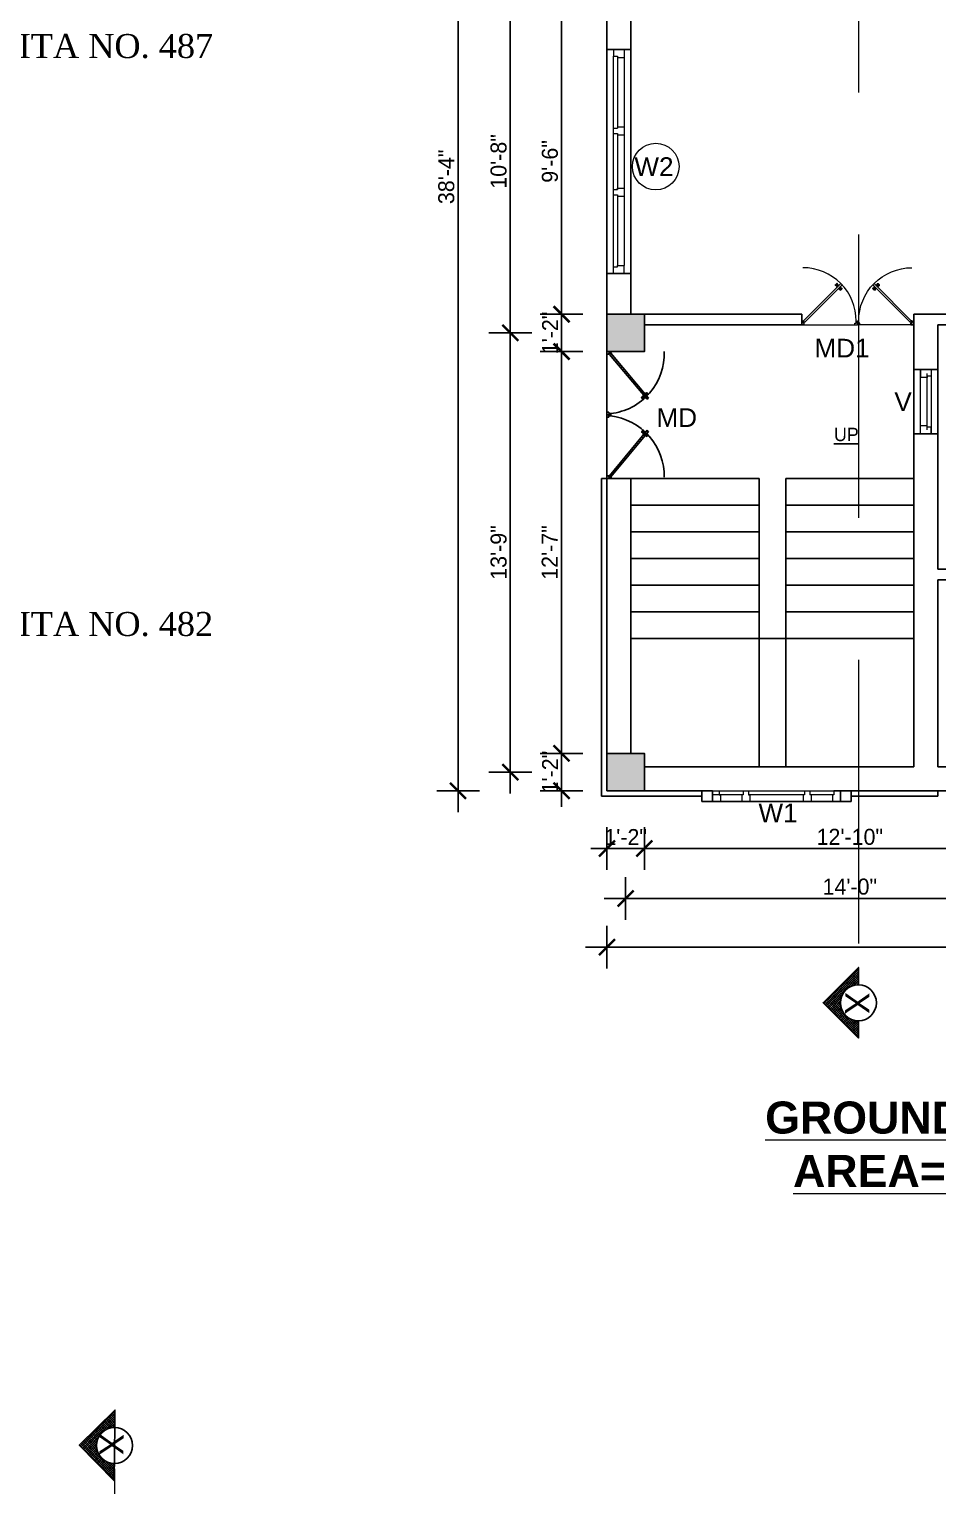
# Model space of a CAD drawing. Header units: inches. Extents: x -2812 to 9774, y -15726 to -746.
# Drawn here: x 3462 to 3803, y -8113 to -7567 of the extents above; entities that cross this region are included whole.
import ezdxf

# ---------------------------------------------------------------- set-up
doc = ezdxf.new("R2010")
doc.units = ezdxf.units.IN
doc.header["$LTSCALE"] = 17
doc.header["$MEASUREMENT"] = 0
doc.linetypes.add('21_FP_00$0$HIDDEN', pattern=[0.375, 0.25, -0.125])
doc.linetypes.add('PHANTOM2', pattern=[1.25, 0.625, -0.125, 0.125, -0.125, 0.125, -0.125])
doc.layers.add('A-Sect-Iden', color=111, linetype='Continuous')
for name, color, linetype, lineweight in [('aa_section_line', 2, 'PHANTOM2', 13), ('door', 202, 'Continuous', 5), ('DOOR & WIN', 1, 'Continuous', 25), ('OUTLINE', 1, 'Continuous', 25), ('PUERTAS', 7, 'Continuous', 9), ('TEXT', 231, 'Continuous', 20), ('Toilet', 7, 'Continuous', 25), ('WINDOW FRAME PLAN', 162, 'Continuous', 18)]:
    doc.layers.add(name, color=color, linetype=linetype, lineweight=lineweight)
doc.styles.add('ARCHITECTURE', font='stylu.ttf')
doc.styles.add('DIMTEXT', font='arial.ttf', dxfattribs={"height": 6})
doc.styles.add('HEADING', font='swissel.ttf')
doc.dimstyles.new('8 SCALE', dxfattribs={"dimscale": 0, "dimtxt": 6, "dimasz": 6, "dimexe": 8, "dimexo": 8, "dimgap": 1.25, "dimtad": 1, "dimdec": 0, "dimzin": 3, "dimdsep": 46, "dimlunit": 4, "dimtxsty": 'ARCHITECTURE', "dimblk": 'ARCHTICK', "dimcen": 8, "dimdle": 8, "dimclrd": 5, "dimclre": 5, "dimclrt": 7, "dimadec": 0, "dimazin": 0, "dimtfac": 0.75, "dimtdec": 0, "dimtix": 1, "dimtmove": 2, "dimatfit": 3, "dimldrblk": 'ARCHTICK', "dimfxl": 8, "dimfxlon": 1, "dimtolj": 1, "dimtzin": 0, "dimlwd": -1, "dimlwe": -1, "dimarcsym": 0})

# ---------------------------------------------------------------- blocks, each defined once
blk = doc.blocks.new('fffddf')
at = {"layer": 'Toilet'}
for p, q in [((27757.03, -2555.57), (27757.03, -2554.65)), ((27757.03, -2554.65), (27757.03, -2578.29)), ((27757.03, -2555.57), (27757.72, -2555.57)), ((27757.72, -2555.11), (27757.91, -2555.11)), ((27757.72, -2555.57), (27757.72, -2555.11)), ((27757.91, -2555.11), (27757.91, -2555.06)), ((27757.91, -2555.06), (27758.45, -2555.06)), ((27757.91, -2555.11), (27758.43, -2555.11)), ((27757.98, -2555.67), (27758.09, -2555.56)), ((27772.06, -2572.52), (27757.98, -2555.67)), ((27758.09, -2555.56), (27758.46, -2555.19)), ((27758.13, -2555.59), (27758.09, -2555.56)), ((27758.13, -2555.59), (27758.51, -2555.21)), ((27758.42, -2555.06), (27758.42, -2554.65)), ((27758.49, -2555.23), (27772.53, -2572.05)), ((27771.49, -2570.5), (27771.92, -2569.97)), ((27771.49, -2570.46), (27771.87, -2569.99)), ((27771.52, -2570.54), (27771.96, -2570)), ((27771.58, -2570.6), (27772.04, -2570.08)), ((27771.66, -2570.68), (27772.14, -2570.18)), ((27771.94, -2569.98), (27772.24, -2570.27)), ((27771.98, -2570.02), (27772, -2570)), ((27772, -2570), (27772.25, -2570.26)), ((27772.17, -2570.17), (27772.18, -2570.16)), ((27772.26, -2570.25), (27772.18, -2570.16)), ((27772.53, -2570.57), (27772.24, -2570.27)), ((27772.51, -2570.51), (27772.25, -2570.26)), ((27772.26, -2570.25), (27772.35, -2570.33)), ((27770.51, -2571.48), (27769.98, -2571.91)), ((27769.99, -2571.93), (27770.28, -2572.23)), ((27770.47, -2571.48), (27770, -2571.87)), ((27770.55, -2571.51), (27770, -2571.95)), ((27770.03, -2571.97), (27770.01, -2571.99)), ((27770.01, -2571.99), (27770.27, -2572.24)), ((27770.61, -2571.57), (27770.09, -2572.03)), ((27770.18, -2572.16), (27770.17, -2572.17)), ((27770.26, -2572.25), (27770.17, -2572.17)), ((27770.69, -2571.65), (27770.19, -2572.13)), ((27770.26, -2572.25), (27770.34, -2572.34)), ((27770.52, -2572.5), (27770.27, -2572.24)), ((27770.57, -2572.52), (27770.28, -2572.23)), ((27770.35, -2572.33), (27770.34, -2572.34)), ((27770.85, -2571.81), (27770.38, -2572.32)), ((27770.94, -2571.9), (27770.48, -2572.42)), ((27770.54, -2572.48), (27770.52, -2572.5)), ((27770.53, -2571.49), (27770.78, -2571.73)), ((27770.54, -2571.01), (27770.54, -2571.02)), ((27770.54, -2571.08), (27770.72, -2571.35)), ((27771, -2571.96), (27770.56, -2572.5)), ((27770.59, -2571.12), (27770.78, -2571.42)), ((27770.59, -2571.55), (27770.6, -2571.55)), ((27771.03, -2572), (27770.6, -2572.53)), ((27771.02, -2572.04), (27770.64, -2572.51)), ((27770.66, -2571.55), (27770.81, -2571.7)), ((27770.74, -2571.49), (27770.67, -2571.56)), ((27770.73, -2571.49), (27770.67, -2571.55)), ((27770.75, -2571.51), (27770.68, -2571.57)), ((27770.71, -2571.24), (27770.82, -2571.46)), ((27770.78, -2571.54), (27770.71, -2571.6)), ((27770.72, -2571.35), (27770.72, -2571.35)), ((27770.72, -2571.42), (27770.72, -2571.42)), ((27770.72, -2571.48), (27770.88, -2571.63)), ((27770.83, -2571.58), (27770.76, -2571.65)), ((27771.02, -2571.98), (27770.78, -2571.73)), ((27770.96, -2571.85), (27770.81, -2571.7)), ((27770.84, -2571.37), (27770.87, -2571.51)), ((27770.93, -2571.68), (27770.86, -2571.75)), ((27771.03, -2571.79), (27770.88, -2571.63)), ((27770.97, -2571.73), (27770.91, -2571.8)), ((27770.94, -2571.48), (27770.92, -2571.56)), ((27771, -2571.76), (27770.94, -2571.82)), ((27771.03, -2571.57), (27770.95, -2571.59)), ((27771.02, -2571.77), (27770.95, -2571.84)), ((27771.02, -2571.78), (27770.96, -2571.84)), ((27770.96, -2571.92), (27770.96, -2571.91)), ((27771.14, -2571.67), (27771, -2571.64)), ((27771.02, -2570.53), (27771.02, -2570.53)), ((27771.27, -2571.8), (27771.05, -2571.69)), ((27771.09, -2570.53), (27771.36, -2570.71)), ((27771.39, -2571.92), (27771.09, -2571.73)), ((27771.09, -2571.79), (27771.09, -2571.79)), ((27771.13, -2570.58), (27771.43, -2570.77)), ((27771.43, -2571.97), (27771.16, -2571.79)), ((27771.16, -2571.79), (27771.16, -2571.79)), ((27771.25, -2570.7), (27771.47, -2570.81)), ((27771.36, -2570.71), (27771.36, -2570.71)), ((27771.38, -2570.83), (27771.52, -2570.86)), ((27771.43, -2570.71), (27771.42, -2570.71)), ((27771.49, -2570.71), (27771.64, -2570.87)), ((27771.49, -2570.94), (27771.57, -2570.91)), ((27771.5, -2571.97), (27771.49, -2571.97)), ((27771.5, -2570.52), (27771.74, -2570.77)), ((27771.5, -2570.72), (27771.56, -2570.66)), ((27771.5, -2570.73), (27771.57, -2570.66)), ((27771.52, -2570.74), (27771.58, -2570.68)), ((27771.54, -2570.77), (27771.61, -2570.71)), ((27771.56, -2570.58), (27771.56, -2570.59)), ((27771.56, -2570.65), (27771.71, -2570.8)), ((27771.57, -2571.02), (27771.6, -2570.94)), ((27771.59, -2570.82), (27771.66, -2570.75)), ((27771.79, -2571.02), (27771.64, -2570.87)), ((27771.68, -2571.13), (27771.65, -2570.99)), ((27771.69, -2570.92), (27771.76, -2570.85)), ((27771.81, -2571.26), (27771.7, -2571.04)), ((27771.86, -2570.95), (27771.71, -2570.8)), ((27771.99, -2571.01), (27771.74, -2570.77)), ((27771.74, -2570.96), (27771.8, -2570.9)), ((27771.93, -2571.38), (27771.74, -2571.08)), ((27771.77, -2570.99), (27771.83, -2570.93)), ((27771.78, -2571.01), (27771.85, -2570.94)), ((27771.79, -2571.01), (27771.85, -2570.95)), ((27771.8, -2571.08), (27771.8, -2571.09)), ((27771.8, -2571.15), (27771.8, -2571.15)), ((27771.98, -2571.42), (27771.8, -2571.15)), ((27771.82, -2570.85), (27772.33, -2570.37)), ((27771.91, -2570.93), (27772.43, -2570.47)), ((27771.93, -2570.95), (27771.92, -2570.95)), ((27771.97, -2570.99), (27772.51, -2570.55)), ((27771.97, -2571.49), (27771.98, -2571.48)), ((27772.01, -2571.02), (27772.54, -2570.59)), ((27772.05, -2571.02), (27772.52, -2570.63)), ((27772.06, -2572.52), (27772.53, -2572.05)), ((27772.34, -2570.34), (27772.35, -2570.33)), ((27772.49, -2570.53), (27772.51, -2570.51)), ((27757.03, -2577.36), (27757.72, -2577.36)), ((27757.03, -2577.36), (27757.03, -2578.29)), ((27757.03, -2578.29), (27758.42, -2578.29)), ((27757.03, -2578.29), (27758.42, -2578.29)), ((27757.03, -2579.22), (27757.03, -2578.29)), ((27757.03, -2602.16), (27757.03, -2578.29)), ((27757.03, -2579.22), (27757.72, -2579.22)), ((27757.72, -2577.36), (27757.72, -2577.83)), ((27757.72, -2577.83), (27758.42, -2577.83)), ((27757.72, -2578.76), (27758.42, -2578.76)), ((27757.72, -2579.22), (27757.72, -2578.76)), ((27758.42, -2577.83), (27758.42, -2578.29)), ((27758.42, -2578.76), (27758.42, -2578.29)), ((27772.06, -2584.06), (27757.98, -2601.14)), ((27758.49, -2601.58), (27772.53, -2584.54)), ((27770.51, -2585.11), (27769.98, -2584.67)), ((27769.99, -2584.65), (27770.28, -2584.36)), ((27770.55, -2585.07), (27770, -2584.64)), ((27770.47, -2585.1), (27770, -2584.72)), ((27770.01, -2584.6), (27770.27, -2584.34)), ((27770.03, -2584.61), (27770.01, -2584.6)), ((27770.61, -2585.01), (27770.09, -2584.55)), ((27770.26, -2584.33), (27770.17, -2584.42)), ((27770.18, -2584.43), (27770.17, -2584.42)), ((27770.69, -2584.93), (27770.19, -2584.45)), ((27770.26, -2584.33), (27770.34, -2584.24)), ((27770.52, -2584.08), (27770.27, -2584.34)), ((27770.57, -2584.07), (27770.28, -2584.36)), ((27770.35, -2584.25), (27770.34, -2584.24)), ((27770.85, -2584.77), (27770.38, -2584.26)), ((27770.94, -2584.69), (27770.48, -2584.16)), ((27770.54, -2584.1), (27770.52, -2584.08)), ((27770.53, -2585.09), (27770.78, -2584.85)), ((27770.54, -2585.5), (27770.72, -2585.23)), ((27770.54, -2585.57), (27770.54, -2585.57)), ((27771, -2584.62), (27770.56, -2584.08)), ((27770.59, -2585.03), (27770.6, -2585.03)), ((27770.59, -2585.46), (27770.78, -2585.17)), ((27771.03, -2584.59), (27770.6, -2584.05)), ((27771.02, -2584.54), (27770.64, -2584.07)), ((27770.66, -2585.03), (27770.81, -2584.89)), ((27770.74, -2585.09), (27770.67, -2585.03)), ((27770.73, -2585.1), (27770.67, -2585.03)), ((27770.75, -2585.08), (27770.68, -2585.01)), ((27770.78, -2585.05), (27770.71, -2584.98)), ((27770.71, -2585.34), (27770.82, -2585.12)), ((27770.72, -2585.1), (27770.88, -2584.95)), ((27770.72, -2585.17), (27770.72, -2585.17)), ((27770.72, -2585.23), (27770.72, -2585.23)), ((27770.83, -2585), (27770.76, -2584.94)), ((27771.02, -2584.6), (27770.78, -2584.85)), ((27770.96, -2584.74), (27770.81, -2584.89)), ((27770.84, -2585.21), (27770.87, -2585.07)), ((27770.93, -2584.9), (27770.86, -2584.83)), ((27771.03, -2584.8), (27770.88, -2584.95)), ((27770.97, -2584.85), (27770.91, -2584.79)), ((27770.94, -2585.11), (27770.92, -2585.02)), ((27771, -2584.82), (27770.94, -2584.76)), ((27771.02, -2584.81), (27770.95, -2584.74)), ((27771.03, -2585.02), (27770.95, -2585)), ((27770.96, -2584.67), (27770.96, -2584.67)), ((27771.02, -2584.8), (27770.96, -2584.74)), ((27771.14, -2584.91), (27771, -2584.94)), ((27771.02, -2586.05), (27771.02, -2586.05)), ((27771.27, -2584.78), (27771.05, -2584.9)), ((27771.39, -2584.66), (27771.09, -2584.85)), ((27771.09, -2584.79), (27771.09, -2584.8)), ((27771.09, -2586.05), (27771.36, -2585.88)), ((27771.13, -2586.01), (27771.43, -2585.81)), ((27771.43, -2584.61), (27771.16, -2584.79)), ((27771.16, -2584.79), (27771.16, -2584.79)), ((27771.25, -2585.88), (27771.47, -2585.77)), ((27771.36, -2585.88), (27771.36, -2585.87)), ((27771.38, -2585.75), (27771.52, -2585.72)), ((27771.43, -2585.87), (27771.42, -2585.87)), ((27771.5, -2584.62), (27771.49, -2584.61)), ((27771.49, -2585.65), (27771.57, -2585.67)), ((27771.49, -2585.87), (27771.64, -2585.72)), ((27771.49, -2586.08), (27771.92, -2586.61)), ((27771.5, -2586.06), (27771.74, -2585.82)), ((27771.5, -2585.86), (27771.56, -2585.93)), ((27771.5, -2585.86), (27771.57, -2585.92)), ((27771.52, -2585.84), (27771.58, -2585.91)), ((27771.52, -2586.04), (27771.96, -2586.59)), ((27771.54, -2585.81), (27771.61, -2585.88)), ((27771.56, -2585.93), (27771.71, -2585.78)), ((27771.56, -2586), (27771.56, -2586)), ((27771.57, -2585.56), (27771.6, -2585.64)), ((27771.58, -2585.98), (27772.04, -2586.5)), ((27771.59, -2585.77), (27771.66, -2585.83)), ((27771.79, -2585.56), (27771.64, -2585.72)), ((27771.68, -2585.46), (27771.65, -2585.59)), ((27771.66, -2585.9), (27772.14, -2586.4)), ((27771.69, -2585.66), (27771.76, -2585.73)), ((27771.81, -2585.33), (27771.7, -2585.54)), ((27771.86, -2585.63), (27771.71, -2585.78)), ((27771.93, -2585.2), (27771.74, -2585.5)), ((27771.99, -2585.57), (27771.74, -2585.82)), ((27771.74, -2585.62), (27771.8, -2585.68)), ((27771.77, -2585.59), (27771.83, -2585.65)), ((27771.78, -2585.57), (27771.85, -2585.64)), ((27771.79, -2585.57), (27771.85, -2585.63)), ((27771.98, -2585.16), (27771.8, -2585.43)), ((27771.8, -2585.43), (27771.8, -2585.44)), ((27771.8, -2585.5), (27771.8, -2585.5)), ((27771.82, -2585.74), (27772.33, -2586.21)), ((27771.91, -2585.65), (27772.43, -2586.12)), ((27771.93, -2585.63), (27771.92, -2585.63)), ((27771.97, -2585.09), (27771.98, -2585.1)), ((27771.97, -2585.59), (27772.51, -2586.03)), ((27772.01, -2585.56), (27772.54, -2585.99)), ((27772.05, -2585.57), (27772.52, -2585.95)), ((27772.06, -2584.06), (27772.53, -2584.54)), ((27772.53, -2586.02), (27772.24, -2586.31)), ((27772.51, -2586.07), (27772.25, -2586.33)), ((27772.49, -2586.05), (27772.51, -2586.07)), ((27757.03, -2601.23), (27757.72, -2601.23)), ((27757.03, -2601.23), (27757.03, -2602.16)), ((27757.72, -2601.23), (27757.72, -2601.7)), ((27757.72, -2601.7), (27757.91, -2601.7)), ((27757.91, -2601.7), (27758.43, -2601.7)), ((27757.91, -2601.7), (27757.91, -2601.75)), ((27757.91, -2601.75), (27758.45, -2601.75)), ((27757.98, -2601.14), (27758.09, -2601.25)), ((27758.13, -2601.22), (27758.09, -2601.25)), ((27758.09, -2601.25), (27758.46, -2601.62)), ((27758.13, -2601.22), (27758.51, -2601.6)), ((27758.42, -2601.75), (27758.42, -2602.16))]:
    blk.add_line(p, q, dxfattribs=at)
for centre, major_axis, ratio, start_param, end_param in [((27757.89, -2557.17), (14.12, 16.02), 0.93323, 3.92433, 5.522942), ((27758.51, -2555.12), (0.0636, 0.0636), 1, 3.926991, 10.210176), ((27758.51, -2555.12), (-0.0308, 0.0308), 1, 2.356194490176872, 8.639379797356458), ((27770.02, -2571.9), (-0.0328, 0.0328), 1, -0.106053, 1.570796), ((27770.5, -2571.52), (0.0328, 0.0328), 1, 0, 1.464744), ((27770.57, -2571.05), (0.0328, 0.0328), 1, 1.570796, 3.141593), ((27770.61, -2572.48), (0.0328, 0.0328), 1, 3.141593, 4.818442), ((27770.63, -2571.58), (0.0328, 0.0328), 1, 6.283185, 7.853982), ((27770.76, -2571.45), (-0.0328, 0.0328), 1, 0.091756, 1.570796), ((27770.69, -2571.39), (-0.0328, 0.0328), 1, 3.233349, 4.712389), ((27770.93, -2571.88), (-0.0328, 0.0328), 1, 3.141593, 4.712389), ((27771.06, -2570.56), (0.0328, 0.0328), 1, 6.283185, 7.853982), ((27770.99, -2572.01), (0.0328, 0.0328), 1, 4.818442, 6.283185), ((27771.06, -2571.75), (0.0328, 0.0328), 1, 3.141593, 4.620633), ((27771.12, -2571.82), (-0.0328, 0.0328), 1, -1.570796, -0.091756), ((27771.39, -2570.68), (0.0328, 0.0328), 1, 3.141593, 4.620633), ((27771.46, -2570.75), (-0.0328, 0.0328), 1, -1.570796, -0.091756), ((27771.46, -2571.94), (-0.0328, 0.0328), 1, 1.570796, 3.141593), ((27771.53, -2570.49), (-0.0328, 0.0328), 1, 0.106053, 1.570796), ((27771.59, -2570.62), (0.0328, 0.0328), 1, 1.570796, 3.141593), ((27771.83, -2571.11), (0.0328, 0.0328), 1, 1.662553, 3.141593), ((27771.76, -2571.05), (0.0328, 0.0328), 1, 4.804145, 6.283185), ((27771.89, -2570.92), (-0.0328, 0.0328), 1, 1.570796, 3.141593), ((27771.95, -2571.45), (0.0328, 0.0328), 1, 4.712389, 6.283185), ((27772.02, -2570.98), (-0.0328, 0.0328), 1, 1.570796, 3.03554), ((27772.49, -2570.6), (0.0328, 0.0328), 1, 4.606336, 6.283185)]:
    blk.add_ellipse(centre, major_axis=major_axis, ratio=ratio, start_param=start_param, end_param=end_param, dxfattribs=at)
at = {"layer": 'Toilet', "extrusion": (0, 0, -1)}
for centre, major_axis, ratio, start_param, end_param in [((27757.84, -2599.47), (-14.12, 16.18), 0.92805, 0.782738, 2.358855), ((27770.02, -2584.68), (0.0328, 0.0328), 1, 3.03554, 4.712389), ((27770.5, -2585.06), (-0.0328, 0.0328), 1, 3.141593, 4.606336), ((27770.57, -2585.53), (-0.0328, 0.0328), 1, 4.712389, 6.283185), ((27770.61, -2584.1), (-0.0328, 0.0328), 1, 0, 1.676849), ((27770.63, -2585), (-0.0328, 0.0328), 1, 3.141593, 4.712389), ((27770.76, -2585.14), (0.0328, 0.0328), 1, 3.233349, 4.712389), ((27770.69, -2585.2), (0.0328, 0.0328), 1, 0.091756, 1.570796), ((27770.93, -2584.7), (0.0328, 0.0328), 1, 0, 1.570796), ((27770.99, -2584.57), (-0.0328, 0.0328), 1, 1.676849, 3.141593), ((27771.06, -2586.02), (-0.0328, 0.0328), 1, 3.141593, 4.712389), ((27771.06, -2584.83), (-0.0328, 0.0328), 1, 0, 1.47904), ((27771.12, -2584.76), (0.0328, 0.0328), 1, 1.570796, 3.049836), ((27771.39, -2585.9), (-0.0328, 0.0328), 1, 0, 1.47904), ((27771.46, -2584.65), (0.0328, 0.0328), 1, -1.570796, 0), ((27771.46, -2585.84), (0.0328, 0.0328), 1, 1.570796, 3.049836), ((27771.53, -2586.1), (0.0328, 0.0328), 1, 3.247645, 4.712389), ((27771.59, -2585.96), (-0.0328, 0.0328), 1, 4.712389, 6.283185), ((27771.83, -2585.47), (-0.0328, 0.0328), 1, 4.804145, 6.283185), ((27771.76, -2585.53), (-0.0328, 0.0328), 1, 1.662553, 3.141593), ((27771.89, -2585.66), (0.0328, 0.0328), 1, -1.570796, 0), ((27771.95, -2585.13), (-0.0328, 0.0328), 1, 1.570796, 3.141593), ((27772.02, -2585.6), (0.0328, 0.0328), 1, -1.570796, -0.106053), ((27772.49, -2585.98), (-0.0328, 0.0328), 1, 1.464744, 3.141593), ((27758.51, -2601.69), (-0.0636, 0.0636), 1, 0.785398, 7.068583), ((27758.51, -2601.69), (0.0308, 0.0308), 1, -0.785398, 5.497787)]:
    blk.add_ellipse(centre, major_axis=major_axis, ratio=ratio, start_param=start_param, end_param=end_param, dxfattribs=at)
blk = doc.blocks.new('2ft6in')
at = {"layer": 'PUERTAS', "color": 2}
for p, q in [((0.84, 2.1), (21.02, 22.28)), ((21.71, 21.6), (1.47, 1.37)), ((18.33, 21.76), (18.31, 21.77)), ((21.71, 21.6), (21.02, 22.28)), ((21.18, 18.9), (21.2, 18.89)), ((0, 2), (0, 0)), ((0.6, 2), (0, 2)), ((1.33, 0), (0, 0)), ((0.6, 1.26), (0.6, 2.04)), ((0.67, 1.26), (0.6, 1.26)), ((0.67, 1.26), (0.67, 2.01)), ((0.67, 1), (0.67, 1.26)), ((1.33, 1), (0.67, 1)), ((1.31, 1.53), (0.79, 2.06)), ((1.36, 1.58), (0.81, 2.12)), ((1.36, 1.58), (1.31, 1.53)), ((1.47, 1.37), (1.31, 1.53)), ((1.33, 0), (1.33, 1)), ((28.67, 0), (28.67, 1)), ((28.67, 1), (29.33, 1)), ((28.67, 0), (30, 0)), ((29.33, 1), (29.33, 2)), ((29.33, 2), (30, 2)), ((30, 0), (30, 2))]:
    blk.add_line(p, q, dxfattribs=at)
at = {"layer": 'PUERTAS', "color": 8}
for p, q in [((18.81, 20.78), (18.04, 21.4)), ((18.86, 20.83), (18.08, 21.46)), ((18.95, 20.92), (18.2, 21.58)), ((18.44, 21.9), (18.31, 21.77)), ((19.07, 21.03), (18.34, 21.72)), ((18.44, 21.9), (18.56, 22.02)), ((18.58, 22.01), (18.56, 22.02)), ((19.3, 21.26), (18.61, 22)), ((19.42, 21.38), (18.75, 22.14)), ((19.51, 21.48), (18.88, 22.26)), ((18.91, 20.27), (19.19, 20.69)), ((19.55, 21.53), (18.93, 22.3)), ((19.13, 20.8), (19.03, 20.9)), ((19.15, 20.82), (19.05, 20.92)), ((19.09, 20.44), (19.25, 20.76)), ((19.19, 20.87), (19.1, 20.96)), ((19.25, 20.93), (19.16, 21.02)), ((19.28, 20.63), (19.32, 20.83)), ((19.4, 21.08), (19.31, 21.17)), ((19.47, 21.15), (19.38, 21.24)), ((19.43, 20.78), (19.4, 20.9)), ((19.51, 21.19), (19.42, 21.28)), ((19.55, 20.91), (19.43, 20.94)), ((19.53, 21.21), (19.44, 21.3)), ((19.7, 21.06), (19.51, 21.01)), ((19.89, 21.24), (19.58, 21.08)), ((20.07, 21.42), (19.64, 21.15)), ((19.69, 19.49), (20.12, 19.76)), ((19.87, 19.67), (20.18, 19.83)), ((20.06, 19.85), (20.25, 19.9)), ((20.21, 20), (20.33, 19.97)), ((20.21, 19.38), (20.83, 18.61)), ((20.23, 19.7), (20.32, 19.61)), ((20.25, 19.72), (20.34, 19.63)), ((20.25, 19.43), (20.88, 18.65)), ((20.29, 19.76), (20.38, 19.67)), ((20.33, 20.13), (20.36, 20.01)), ((20.34, 19.53), (21, 18.77)), ((20.36, 19.83), (20.45, 19.74)), ((20.48, 20.28), (20.44, 20.08)), ((20.46, 19.64), (21.14, 18.91)), ((20.5, 19.98), (20.6, 19.89)), ((20.67, 20.47), (20.51, 20.15)), ((20.85, 20.64), (20.57, 20.22)), ((20.57, 20.04), (20.66, 19.95)), ((20.61, 20.09), (20.7, 19.99)), ((20.63, 20.11), (20.72, 20.01)), ((20.69, 19.87), (21.42, 19.19)), ((20.81, 19.99), (21.56, 19.33)), ((20.9, 20.08), (21.68, 19.45)), ((20.95, 20.13), (21.72, 19.51)), ((21.32, 19.01), (21.2, 18.89)), ((21.32, 19.01), (21.44, 19.14)), ((21.43, 19.15), (21.44, 19.14)), ((0, 0), (30, 0))]:
    blk.add_line(p, q, dxfattribs=at)
at = {"layer": 'PUERTAS', "color": 1}
for p, q in [((18.06, 21.44), (18.48, 21.86)), ((18.74, 20.79), (18.06, 21.34)), ((18.08, 21.51), (18.45, 21.88)), ((18.11, 21.49), (18.08, 21.51)), ((18.82, 22.25), (18.45, 21.88)), ((18.9, 22.28), (18.48, 21.86)), ((18.84, 22.23), (18.82, 22.25)), ((18.83, 20.8), (19.18, 21.15)), ((18.84, 20.21), (19.1, 20.6)), ((18.85, 20.11), (18.84, 20.12)), ((18.92, 20.89), (18.93, 20.88)), ((19.54, 21.59), (18.99, 22.27)), ((19.02, 20.88), (19.24, 21.1)), ((19.12, 20.8), (19.03, 20.89)), ((19.1, 20.7), (19.11, 20.69)), ((19.1, 20.6), (19.1, 20.6)), ((19.11, 20.79), (19.33, 21.01)), ((19.54, 21.5), (19.18, 21.15)), ((19.45, 21.31), (19.24, 21.1)), ((19.55, 21.22), (19.33, 21.01)), ((19.45, 21.41), (19.45, 21.41)), ((19.54, 21.22), (19.45, 21.31)), ((19.53, 19.43), (19.54, 19.42)), ((19.64, 21.23), (19.64, 21.23)), ((19.64, 19.42), (20.02, 19.67)), ((19.74, 21.24), (19.73, 21.23)), ((20.12, 21.49), (19.74, 21.24)), ((20.02, 19.67), (20.03, 19.68)), ((20.12, 19.68), (20.12, 19.68)), ((20.21, 19.69), (20.43, 19.9)), ((20.22, 21.48), (20.22, 21.49)), ((20.22, 19.41), (20.57, 19.76)), ((20.22, 19.69), (20.31, 19.6)), ((20.22, 19.32), (20.76, 18.64)), ((20.31, 19.6), (20.52, 19.81)), ((20.31, 19.5), (20.31, 19.5)), ((20.65, 20.12), (20.43, 19.9)), ((20.74, 20.03), (20.52, 19.81)), ((20.93, 20.11), (20.57, 19.76)), ((20.64, 20.11), (20.73, 20.02)), ((20.66, 20.31), (20.65, 20.31)), ((20.65, 20.21), (20.65, 20.22)), ((20.91, 20.7), (20.66, 20.31)), ((20.84, 20.02), (20.83, 20.03)), ((20.86, 18.63), (21.28, 19.05)), ((20.91, 20.8), (20.91, 20.79)), ((20.91, 18.68), (20.94, 18.66)), ((20.94, 18.66), (21.31, 19.03)), ((21.02, 20.12), (21.7, 19.57)), ((21.7, 19.47), (21.28, 19.05)), ((21.67, 19.4), (21.31, 19.03)), ((21.65, 19.42), (21.67, 19.4))]:
    blk.add_line(p, q, dxfattribs=at)
at = {"layer": 'PUERTAS', "color": 2}
for radius in [0.129, 0.0627]:
    blk.add_circle((0.68, 2.14), radius, dxfattribs=at)
at = {"layer": 'PUERTAS', "color": 8}
blk.add_arc((0.68, 2.14), 28.65, 359.72845, 90.03333, dxfattribs=at)
at = {"layer": 'PUERTAS', "color": 1}
for centre, start, end in [((18.78, 20.84), 231.07637, 315), ((18.89, 20.16), 135, 225), ((18.94, 22.23), 38.92363, 135), ((18.97, 20.93), 225, 315), ((19.16, 20.74), 135, 219.74275), ((19.06, 20.65), 315, 39.74275), ((19.4, 21.36), 315, 45), ((19.49, 21.55), 315, 38.92363), ((19.59, 19.47), 225, 315), ((19.6, 21.18), 50.25725, 135), ((19.68, 21.28), 230.25725, 315), ((20.07, 19.63), 50.25725, 135), ((20.17, 21.44), 45, 135), ((20.16, 19.73), 230.25725, 315), ((20.27, 19.36), 135, 218.92363), ((20.35, 19.55), 135, 225), ((20.7, 20.26), 135, 219.74275), ((20.6, 20.17), 315, 39.74275), ((20.78, 19.98), 45, 135), ((20.82, 18.68), 218.92363, 315), ((20.87, 20.75), 315, 45), ((20.98, 20.07), 51.07637, 135), ((21.65, 19.52), 315, 51.07637)]:
    blk.add_arc(centre, 0.0667, start, end, dxfattribs=at)
blk = doc.blocks.new('*U2796')
at = {"color": 3, "xscale": -1}
blk.add_blockref('2ft6in', (42, 0), dxfattribs=at)
blk = doc.blocks.new('MAIN DLOOR')
at = {"layer": 'door', "color": 3, "yscale": 0.7999999999374268, "zscale": 0.7999999998966563, "rotation": 180}
for p, xscale in [((11264.75, 306.61), 0.7999999999592546), ((11245.55, 306.61), -0.7999999999592546)]:
    blk.add_blockref('*U2796', p, dxfattribs=dict(at, xscale=xscale))
blk = doc.blocks.new('DFFDFD')
at = {"layer": 'DOOR & WIN'}
for p, q in [((-13646.78, -2252.33), (-13646.78, -2168.33)), ((-13637.78, -2168.33), (-13646.78, -2168.33)), ((-13637.78, -2168.33), (-13637.78, -2252.33)), ((-13637.78, -2252.33), (-13646.78, -2252.33)), ((-13637.78, -2252.33), (-13646.78, -2252.33))]:
    blk.add_line(p, q, dxfattribs=at)
at = {"layer": 'WINDOW FRAME PLAN'}
for p, q in [((-13644.28, -2168.33), (-13644.28, -2170.83)), ((-13644.28, -2249.83), (-13644.28, -2170.83)), ((-13644.28, -2170.83), (-13642.78, -2170.83)), ((-13642.78, -2170.83), (-13642.78, -2171.33)), ((-13642.78, -2171.33), (-13642.78, -2197.83)), ((-13642.78, -2171.33), (-13640.28, -2171.33)), ((-13640.28, -2168.33), (-13640.28, -2171.33)), ((-13640.28, -2171.33), (-13640.28, -2249.33)), ((-13644.28, -2197.83), (-13642.78, -2197.83)), ((-13642.78, -2197.33), (-13640.28, -2197.33)), ((-13644.28, -2199.83), (-13642.78, -2199.83)), ((-13642.78, -2199.83), (-13642.78, -2200.33)), ((-13642.78, -2199.83), (-13642.78, -2220.83)), ((-13642.78, -2200.33), (-13640.28, -2200.33)), ((-13644.28, -2220.83), (-13642.78, -2220.83)), ((-13642.78, -2220.33), (-13640.28, -2220.33)), ((-13642.78, -2220.83), (-13642.78, -2220.33)), ((-13644.28, -2222.83), (-13642.78, -2222.83)), ((-13642.78, -2222.83), (-13642.78, -2249.33)), ((-13642.78, -2223.33), (-13640.28, -2223.33)), ((-13644.28, -2252.33), (-13644.28, -2249.83)), ((-13644.28, -2249.83), (-13642.78, -2249.83)), ((-13642.78, -2249.33), (-13640.28, -2249.33)), ((-13642.78, -2249.83), (-13642.78, -2249.33)), ((-13640.28, -2252.33), (-13640.28, -2249.33))]:
    blk.add_line(p, q, dxfattribs=at)
blk = doc.blocks.new('FDFDFDF')
at = {"layer": 'DOOR & WIN'}
for p, q in [((-13510.5, -2586), (-13510.5, -2577)), ((-13510.5, -2586), (-13510.5, -2577)), ((-13486.5, -2586), (-13486.5, -2577))]:
    blk.add_line(p, q, dxfattribs=at)
at = {"layer": 'WINDOW FRAME PLAN'}
for p, q in [((-13510.5, -2579.5), (-13486.5, -2579.5)), ((-13510.5, -2579.5), (-13508, -2579.5)), ((-13488, -2581), (-13509, -2581)), ((-13508, -2579.5), (-13508, -2581)), ((-13508, -2581), (-13507.5, -2581)), ((-13507.5, -2581), (-13507.5, -2583.5)), ((-13489.5, -2581), (-13489.5, -2583.5)), ((-13489, -2581), (-13489.5, -2581)), ((-13486.5, -2579.5), (-13489, -2579.5)), ((-13489, -2579.5), (-13489, -2581)), ((-13486.5, -2583.5), (-13510.5, -2583.5)), ((-13510.5, -2583.5), (-13507.5, -2583.5)), ((-13486.5, -2583.5), (-13489.5, -2583.5))]:
    blk.add_line(p, q, dxfattribs=at)
blk = doc.blocks.new('_ArchTick')
at = {"color": 0, "linetype": 'ByBlock', "const_width": 0.15}
blk.add_lwpolyline([(-0.5, -0.5), (0.5, 0.5)], dxfattribs=at)
blk = doc.blocks.new('*D3029')
at = {"layer": 'Defpoints', "color": 0, "transparency": 16777216}
for p in [(3678.62, -7852.28), (3692.62, -7852.28), (3692.62, -7873.94)]:
    blk.add_point(p, dxfattribs=at)
at = {"layer": 'OUTLINE', "color": 5, "transparency": 16777216}
for p, q in [((3678.62, -7865.94), (3678.62, -7881.94)), ((3692.62, -7865.94), (3692.62, -7881.94)), ((3678.62, -7873.94), (3672.62, -7873.94)), ((3678.62, -7873.94), (3692.62, -7873.94)), ((3692.62, -7873.94), (3698.62, -7873.94))]:
    blk.add_line(p, q, dxfattribs=at)
at = {"layer": 'OUTLINE', "color": 5, "transparency": 16777216, "xscale": 6, "yscale": 6, "zscale": 6}
blk.add_blockref('_ArchTick', (3678.62, -7873.94), dxfattribs=at)
at = {"layer": 'OUTLINE', "color": 5, "transparency": 16777216, "xscale": 6, "yscale": 6, "zscale": 6, "rotation": 180}
blk.add_blockref('_ArchTick', (3692.62, -7873.94), dxfattribs=at)
at = {"layer": 'OUTLINE', "color": 7, "transparency": 16777216, "insert": (3685.62, -7869.63), "char_height": 6, "attachment_point": 5, "style": 'ARCHITECTURE'}
blk.add_mtext('\\A1;1\'-2"', dxfattribs=at)
blk = doc.blocks.new('*D3030')
at = {"layer": 'Defpoints', "color": 0, "transparency": 16777216}
for p in [(3692.62, -7852.28), (3846.62, -7852.28), (3846.62, -7873.94)]:
    blk.add_point(p, dxfattribs=at)
at = {"layer": 'OUTLINE', "color": 5, "transparency": 16777216}
for p, q in [((3692.62, -7865.94), (3692.62, -7881.94)), ((3846.62, -7865.94), (3846.62, -7881.94)), ((3684.62, -7873.94), (3854.62, -7873.94))]:
    blk.add_line(p, q, dxfattribs=at)
at = {"layer": 'OUTLINE', "color": 5, "transparency": 16777216, "xscale": 6, "yscale": 6, "zscale": 6, "rotation": 180}
blk.add_blockref('_ArchTick', (3692.62, -7873.94), dxfattribs=at)
at = {"layer": 'OUTLINE', "color": 5, "transparency": 16777216, "xscale": 6, "yscale": 6, "zscale": 6}
blk.add_blockref('_ArchTick', (3846.62, -7873.94), dxfattribs=at)
at = {"layer": 'OUTLINE', "color": 7, "transparency": 16777216, "insert": (3769.62, -7869.58), "char_height": 6, "attachment_point": 5, "style": 'ARCHITECTURE'}
blk.add_mtext('\\A1;12\'-10"', dxfattribs=at)
blk = doc.blocks.new('*D3034')
at = {"layer": 'Defpoints', "color": 0, "transparency": 16777216}
for p in [(3685.62, -7845.28), (3853.62, -7845.28), (3853.62, -7892.63)]:
    blk.add_point(p, dxfattribs=at)
at = {"layer": 'OUTLINE', "color": 5, "transparency": 16777216}
for p, q in [((3685.62, -7884.63), (3685.62, -7900.63)), ((3853.62, -7884.63), (3853.62, -7900.63)), ((3677.62, -7892.63), (3861.62, -7892.63))]:
    blk.add_line(p, q, dxfattribs=at)
at = {"layer": 'OUTLINE', "color": 5, "transparency": 16777216, "xscale": 6, "yscale": 6, "zscale": 6, "rotation": 180}
blk.add_blockref('_ArchTick', (3685.62, -7892.63), dxfattribs=at)
at = {"layer": 'OUTLINE', "color": 5, "transparency": 16777216, "xscale": 6, "yscale": 6, "zscale": 6}
blk.add_blockref('_ArchTick', (3853.62, -7892.63), dxfattribs=at)
at = {"layer": 'OUTLINE', "color": 7, "transparency": 16777216, "insert": (3769.62, -7888.22), "char_height": 6, "attachment_point": 5, "style": 'ARCHITECTURE'}
blk.add_mtext('\\A1;14\'-0"', dxfattribs=at)
blk = doc.blocks.new('*D3036')
at = {"layer": 'Defpoints', "color": 0, "transparency": 16777216}
for p in [(3678.62, -7852.28), (3989.08, -7852.28), (3989.08, -7910.87)]:
    blk.add_point(p, dxfattribs=at)
at = {"layer": 'OUTLINE', "color": 5, "transparency": 16777216}
for p, q in [((3678.62, -7902.87), (3678.62, -7918.87)), ((3989.08, -7902.87), (3989.08, -7918.87)), ((3670.62, -7910.87), (3997.08, -7910.87))]:
    blk.add_line(p, q, dxfattribs=at)
at = {"layer": 'OUTLINE', "color": 5, "transparency": 16777216, "xscale": 6, "yscale": 6, "zscale": 6, "rotation": 180}
blk.add_blockref('_ArchTick', (3678.62, -7910.87), dxfattribs=at)
at = {"layer": 'OUTLINE', "color": 5, "transparency": 16777216, "xscale": 6, "yscale": 6, "zscale": 6}
blk.add_blockref('_ArchTick', (3989.08, -7910.87), dxfattribs=at)
at = {"layer": 'OUTLINE', "color": 7, "transparency": 16777216, "insert": (3833.85, -7906.47), "char_height": 6, "attachment_point": 5, "style": 'ARCHITECTURE'}
blk.add_mtext('\\A1;25\'-10"', dxfattribs=at)
blk = doc.blocks.new('*D3037')
at = {"layer": 'Defpoints', "color": 0, "transparency": 16777216}
for p in [(3661.61, -7838.28), (3678.62, -7838.28), (3678.62, -7852.28)]:
    blk.add_point(p, dxfattribs=at)
at = {"layer": 'OUTLINE', "color": 5, "transparency": 16777216}
for p, q in [((3661.61, -7838.28), (3661.61, -7832.28)), ((3669.61, -7838.28), (3653.61, -7838.28)), ((3661.61, -7852.28), (3661.61, -7838.28)), ((3669.61, -7852.28), (3653.61, -7852.28)), ((3661.61, -7852.28), (3661.61, -7858.28))]:
    blk.add_line(p, q, dxfattribs=at)
at = {"layer": 'OUTLINE', "color": 5, "transparency": 16777216, "xscale": 6, "yscale": 6, "zscale": 6}
for p, rotation in [((3661.61, -7838.28), 270), ((3661.61, -7852.28), 90)]:
    blk.add_blockref('_ArchTick', p, dxfattribs=dict(at, rotation=rotation))
at = {"layer": 'OUTLINE', "color": 7, "transparency": 16777216, "insert": (3657.3, -7845.28), "char_height": 6, "attachment_point": 5, "rotation": 90, "style": 'ARCHITECTURE'}
blk.add_mtext('\\A1;1\'-2"', dxfattribs=at)
blk = doc.blocks.new('*D3038')
at = {"layer": 'Defpoints', "color": 0, "transparency": 16777216}
for p in [(3661.61, -7687.76), (3678.62, -7687.76), (3678.62, -7838.28)]:
    blk.add_point(p, dxfattribs=at)
at = {"layer": 'OUTLINE', "color": 5, "transparency": 16777216}
for p, q in [((3661.61, -7846.28), (3661.61, -7679.76)), ((3669.61, -7687.76), (3653.61, -7687.76)), ((3669.61, -7838.28), (3653.61, -7838.28))]:
    blk.add_line(p, q, dxfattribs=at)
at = {"layer": 'OUTLINE', "color": 5, "transparency": 16777216, "xscale": 6, "yscale": 6, "zscale": 6}
for p, rotation in [((3661.61, -7687.76), 90), ((3661.61, -7838.28), 270)]:
    blk.add_blockref('_ArchTick', p, dxfattribs=dict(at, rotation=rotation))
at = {"layer": 'OUTLINE', "color": 7, "transparency": 16777216, "insert": (3657.15, -7763.02), "char_height": 6, "attachment_point": 5, "rotation": 90, "style": 'ARCHITECTURE'}
blk.add_mtext('\\A1;12\'-7"', dxfattribs=at)
blk = doc.blocks.new('*D3039')
at = {"layer": 'Defpoints', "color": 0, "transparency": 16777216}
for p in [(3661.61, -7673.76), (3678.62, -7673.76), (3678.62, -7687.76)]:
    blk.add_point(p, dxfattribs=at)
at = {"layer": 'OUTLINE', "color": 5, "transparency": 16777216}
for p, q in [((3661.61, -7673.76), (3661.61, -7667.76)), ((3669.61, -7673.76), (3653.61, -7673.76)), ((3661.61, -7687.76), (3661.61, -7673.76)), ((3669.61, -7687.76), (3653.61, -7687.76)), ((3661.61, -7687.76), (3661.61, -7693.76))]:
    blk.add_line(p, q, dxfattribs=at)
at = {"layer": 'OUTLINE', "color": 5, "transparency": 16777216, "xscale": 6, "yscale": 6, "zscale": 6}
for p, rotation in [((3661.61, -7673.76), 270), ((3661.61, -7687.76), 90)]:
    blk.add_blockref('_ArchTick', p, dxfattribs=dict(at, rotation=rotation))
at = {"layer": 'OUTLINE', "color": 7, "transparency": 16777216, "insert": (3657.3, -7680.76), "char_height": 6, "attachment_point": 5, "rotation": 90, "style": 'ARCHITECTURE'}
blk.add_mtext('\\A1;1\'-2"', dxfattribs=at)
blk = doc.blocks.new('*D3040')
at = {"layer": 'Defpoints', "color": 0, "transparency": 16777216}
for p in [(3661.61, -7559.28), (3678.62, -7559.28), (3678.62, -7673.76)]:
    blk.add_point(p, dxfattribs=at)
at = {"layer": 'OUTLINE', "color": 5, "transparency": 16777216}
for p, q in [((3661.61, -7681.76), (3661.61, -7551.28)), ((3669.61, -7559.28), (3653.61, -7559.28)), ((3669.61, -7673.76), (3653.61, -7673.76))]:
    blk.add_line(p, q, dxfattribs=at)
at = {"layer": 'OUTLINE', "color": 5, "transparency": 16777216, "xscale": 6, "yscale": 6, "zscale": 6}
for p, rotation in [((3661.61, -7559.28), 90), ((3661.61, -7673.76), 270)]:
    blk.add_blockref('_ArchTick', p, dxfattribs=dict(at, rotation=rotation))
at = {"layer": 'OUTLINE', "color": 7, "transparency": 16777216, "insert": (3657.25, -7616.52), "char_height": 6, "attachment_point": 5, "rotation": 90, "style": 'ARCHITECTURE'}
blk.add_mtext('\\A1;9\'-6"', dxfattribs=at)
blk = doc.blocks.new('*D3045')
at = {"layer": 'Defpoints', "color": 0, "transparency": 16777216}
for p in [(3685.62, -7552.28), (3642.4, -7680.76), (3685.62, -7680.76)]:
    blk.add_point(p, dxfattribs=at)
at = {"layer": 'OUTLINE', "color": 5, "transparency": 16777216}
for p, q in [((3642.4, -7544.28), (3642.4, -7688.76)), ((3650.4, -7552.28), (3634.4, -7552.28)), ((3650.4, -7680.76), (3634.4, -7680.76))]:
    blk.add_line(p, q, dxfattribs=at)
at = {"layer": 'OUTLINE', "color": 5, "transparency": 16777216, "xscale": 6, "yscale": 6, "zscale": 6}
for p, rotation in [((3642.4, -7552.28), 90), ((3642.4, -7680.76), 270)]:
    blk.add_blockref('_ArchTick', p, dxfattribs=dict(at, rotation=rotation))
at = {"layer": 'OUTLINE', "color": 7, "transparency": 16777216, "insert": (3638.02, -7616.52), "char_height": 6, "attachment_point": 5, "rotation": 90, "style": 'ARCHITECTURE'}
blk.add_mtext('\\A1;10\'-8"', dxfattribs=at)
blk = doc.blocks.new('*D3046')
at = {"layer": 'Defpoints', "color": 0, "transparency": 16777216}
for p in [(3685.62, -7680.76), (3642.4, -7845.28), (3685.62, -7845.28)]:
    blk.add_point(p, dxfattribs=at)
at = {"layer": 'OUTLINE', "color": 5, "transparency": 16777216}
for p, q in [((3642.4, -7672.76), (3642.4, -7853.28)), ((3650.4, -7680.76), (3634.4, -7680.76)), ((3650.4, -7845.28), (3634.4, -7845.28))]:
    blk.add_line(p, q, dxfattribs=at)
at = {"layer": 'OUTLINE', "color": 5, "transparency": 16777216, "xscale": 6, "yscale": 6, "zscale": 6}
for p, rotation in [((3642.4, -7680.76), 90), ((3642.4, -7845.28), 270)]:
    blk.add_blockref('_ArchTick', p, dxfattribs=dict(at, rotation=rotation))
at = {"layer": 'OUTLINE', "color": 7, "transparency": 16777216, "insert": (3638.04, -7763.02), "char_height": 6, "attachment_point": 5, "rotation": 90, "style": 'ARCHITECTURE'}
blk.add_mtext('\\A1;13\'-9"', dxfattribs=at)
blk = doc.blocks.new('*D3047')
at = {"layer": 'Defpoints', "color": 0, "transparency": 16777216}
for p in [(3678.62, -7392.28), (3622.81, -7852.28), (3678.62, -7852.28)]:
    blk.add_point(p, dxfattribs=at)
at = {"layer": 'OUTLINE', "color": 5, "transparency": 16777216}
for p, q in [((3622.81, -7384.28), (3622.81, -7860.28)), ((3630.81, -7392.28), (3614.81, -7392.28)), ((3630.81, -7852.28), (3614.81, -7852.28))]:
    blk.add_line(p, q, dxfattribs=at)
at = {"layer": 'OUTLINE', "color": 5, "transparency": 16777216, "xscale": 6, "yscale": 6, "zscale": 6}
for p, rotation in [((3622.81, -7392.28), 90), ((3622.81, -7852.28), 270)]:
    blk.add_blockref('_ArchTick', p, dxfattribs=dict(at, rotation=rotation))
at = {"layer": 'OUTLINE', "color": 7, "transparency": 16777216, "insert": (3618.43, -7622.28), "char_height": 6, "attachment_point": 5, "rotation": 90, "style": 'ARCHITECTURE'}
blk.add_mtext('\\A1;38\'-4"', dxfattribs=at)

msp = doc.modelspace()

# ---------------------------------------------------------------- hatches: boundary and pattern name
at = {"layer": 'A-Sect-Iden', "ltscale": 0.5}
h = msp.add_hatch(dxfattribs=at)
h.set_pattern_fill('ANSI37', color=2, scale=5, style=0)
h.set_pattern_definition([(45, (-22076.2417, -14113.2303), (-0.441941738, 0.441941738), []), (135, (-22076.2417, -14113.2303), (-0.441941738, -0.441941738), [])])
h.paths.add_polyline_path([(3772.83, -7938.46), (3772.83, -7944.96), (3759.59, -7931.71), (3772.83, -7918.47), (3772.83, -7924.96, 1)])
h = msp.add_hatch(dxfattribs=at)
h.set_pattern_fill('ANSI37', color=2, scale=5, style=0)
h.set_pattern_definition([(45, (-22355.0135, -14279.0516), (-0.441941738, 0.441941738), []), (135, (-22355.0135, -14279.0516), (-0.441941738, -0.441941738), [])])
h.paths.add_polyline_path([(3493.99, -8104.28), (3493.93, -8110.78), (3480.82, -8097.4), (3494.2, -8084.29), (3494.13, -8090.78, 1)])
at = {"layer": 'DOOR & WIN'}
h = msp.add_hatch(color=256, dxfattribs=at)
h.dxf.hatch_style = 1
h.paths.add_polyline_path([(3692.62, -7673.76), (3678.62, -7673.76), (3678.62, -7687.76), (3692.62, -7687.76)])
h = msp.add_hatch(color=256, dxfattribs=at)
h.dxf.hatch_style = 1
h.paths.add_polyline_path([(3692.62, -7838.28), (3678.62, -7838.28), (3678.62, -7852.28), (3692.62, -7852.28)])

# ---------------------------------------------------------------- linework, layer by layer
at = {"layer": 'A-Sect-Iden', "ltscale": 0.5}
for points in [[(3772.83, -7938.46), (3772.83, -7944.96), (3759.59, -7931.71), (3772.83, -7918.47), (3772.83, -7924.96)], [(3494.18, -8089.79), (3493.96, -8110.76), (3480.85, -8097.38), (3494.23, -8084.27), (3494.18, -8089.79)]]:
    msp.add_lwpolyline(points, dxfattribs=at)
for centre in [(3772.83, -7931.71), (3494.06, -8097.53)]:
    msp.add_circle(centre, 6.75, dxfattribs=at)
at = {"layer": 'aa_section_line', "linetype": '21_FP_00$0$HIDDEN', "ltscale": 25}
for p, q in [((3772.85, -7325.09), (3772.83, -7918.88)), ((3494.1, -8106.28), (3494.09, -8722.85))]:
    msp.add_line(p, q, dxfattribs=at)
at = {"layer": 'DOOR & WIN'}
for p, q in [((3678.62, -7687.76), (3678.62, -7392.28)), ((3687.62, -7673.76), (3687.62, -7559.28)), ((3793.62, -7843.28), (3793.62, -7673.76)), ((3793.62, -7673.76), (3816.62, -7673.76)), ((3802.62, -7769.28), (3802.62, -7677.76)), ((3802.62, -7677.76), (3816.62, -7677.76)), ((3678.62, -7852.28), (3678.62, -7735.28)), ((3687.62, -7838.28), (3687.62, -7735.28)), ((3687.62, -7735.28), (3735.62, -7735.28)), ((3735.62, -7795.28), (3735.62, -7735.28)), ((3745.62, -7795.28), (3745.62, -7735.28)), ((3745.62, -7735.28), (3793.62, -7735.28)), ((3687.62, -7745.28), (3735.62, -7745.28)), ((3745.62, -7745.28), (3793.62, -7745.28)), ((3687.62, -7755.28), (3735.62, -7755.28)), ((3745.62, -7755.28), (3793.62, -7755.28)), ((3687.62, -7765.28), (3735.62, -7765.28)), ((3745.62, -7765.28), (3793.62, -7765.28)), ((3802.62, -7769.28), (3850.62, -7769.28)), ((3687.62, -7775.28), (3735.62, -7775.28)), ((3745.62, -7775.28), (3793.62, -7775.28)), ((3802.62, -7843.28), (3802.62, -7773.28)), ((3802.62, -7773.28), (3859.62, -7773.28)), ((3687.62, -7785.28), (3735.62, -7785.28)), ((3745.62, -7785.28), (3793.62, -7785.28)), ((3687.62, -7795.28), (3735.62, -7795.28)), ((3745.62, -7795.28), (3793.62, -7795.28)), ((3692.62, -7843.28), (3793.62, -7843.28)), ((3802.62, -7843.28), (3846.62, -7843.28)), ((3678.62, -7852.28), (3718.12, -7852.28)), ((3718.12, -7856.28), (3718.12, -7852.28)), ((3718.12, -7856.28), (3718.12, -7852.28)), ((3766.12, -7852.28), (3989.08, -7852.28)), ((3766.12, -7856.28), (3766.12, -7852.28))]:
    msp.add_line(p, q, dxfattribs=at)
msp.add_lwpolyline([(3769.62, -7725.79, 0, 0, 0), (3769.62, -7808.59, 0, 0, 0), (3702.04, -7808.59, 0, 0, 0), (3702.04, -7778.98, 0, 0, 0), (3702.04, -7769.89, 10, 0, 0), (3702.04, -7760.36, 0, 0, 0)], format="xyseb", dxfattribs=at)
at = {"layer": 'OUTLINE'}
for p, q in [((3692.62, -7673.76), (3751.62, -7673.76)), ((3692.62, -7677.76), (3751.62, -7677.76)), ((3751.62, -7673.76), (3751.62, -7677.76)), ((3802.62, -7677.76), (3802.62, -7735.28)), ((3793.62, -7694.52), (3802.62, -7694.52)), ((3793.62, -7718.52), (3802.62, -7718.52)), ((3676.62, -7854.28), (3676.62, -7735.28)), ((3676.62, -7735.28), (3678.62, -7735.28)), ((3687.62, -7735.28), (3678.62, -7735.28)), ((3735.62, -7795.28), (3745.62, -7795.28)), ((3735.62, -7795.28), (3735.62, -7843.28)), ((3745.62, -7795.28), (3745.62, -7843.28)), ((3714.12, -7852.28), (3714.12, -7856.28)), ((3718.12, -7856.28), (3718.12, -7852.28)), ((3718.12, -7852.28), (3718.12, -7856.28)), ((3766.12, -7852.28), (3766.12, -7856.28)), ((3766.12, -7852.28), (3766.12, -7856.28)), ((3770.12, -7852.28), (3770.12, -7856.28)), ((3802.62, -7852.28), (3802.62, -7854.28)), ((3714.12, -7854.28), (3676.62, -7854.28)), ((3714.12, -7856.28), (3770.12, -7856.28)), ((3766.12, -7856.28), (3718.12, -7856.28)), ((3802.62, -7854.28), (3770.12, -7854.28))]:
    msp.add_line(p, q, dxfattribs=at)
for points in [[(3678.62, -7673.76), (3692.62, -7673.76), (3692.62, -7687.76), (3678.62, -7687.76)], [(3678.62, -7838.28), (3692.62, -7838.28), (3692.62, -7852.28), (3678.62, -7852.28)]]:
    msp.add_lwpolyline(points, close=True, dxfattribs=at)
at = {"layer": 'TEXT'}
msp.add_circle((3696.89, -7618.46), 8.75, dxfattribs=at)
at = {"layer": 'WINDOW FRAME PLAN'}
for p, q in [((3718.12, -7852.28), (3766.12, -7852.28)), ((3718.12, -7852.28), (3720.62, -7852.28)), ((3720.62, -7852.28), (3720.62, -7853.78)), ((3729.62, -7852.28), (3729.62, -7853.78)), ((3731.62, -7852.28), (3731.62, -7853.78)), ((3752.62, -7852.28), (3752.62, -7853.78)), ((3754.62, -7852.28), (3754.62, -7853.78)), ((3766.12, -7852.28), (3763.62, -7852.28)), ((3763.62, -7852.28), (3763.62, -7853.78)), ((3729.62, -7853.78), (3718.12, -7853.78)), ((3766.12, -7856.28), (3718.12, -7856.28)), ((3718.12, -7856.28), (3721.12, -7856.28)), ((3720.62, -7853.78), (3721.12, -7853.78)), ((3721.12, -7853.78), (3721.12, -7856.28)), ((3729.12, -7853.78), (3729.12, -7856.28)), ((3731.62, -7853.78), (3732.12, -7853.78)), ((3752.62, -7853.78), (3731.62, -7853.78)), ((3732.12, -7853.78), (3732.12, -7856.28)), ((3752.12, -7853.78), (3752.12, -7856.28)), ((3752.62, -7853.78), (3752.12, -7853.78)), ((3763.62, -7853.78), (3754.62, -7853.78)), ((3755.12, -7853.78), (3755.12, -7856.28)), ((3763.12, -7853.78), (3763.12, -7856.28)), ((3763.62, -7853.78), (3763.12, -7853.78)), ((3766.12, -7856.28), (3763.12, -7856.28))]:
    msp.add_line(p, q, dxfattribs=at)

# ---------------------------------------------------------------- block references
at = {"layer": 'DOOR & WIN', "xscale": 0.8696265757972128, "yscale": 0.8696265757972128, "zscale": 0.8696265757972128, "rotation": 180}
msp.add_blockref('MAIN DLOOR', (13560.26, -7411.13), dxfattribs=at)
at = {"layer": 'DOOR & WIN'}
msp.add_blockref('fffddf', (-24078.41, -5133.12), dxfattribs=at)
at = {"layer": 'OUTLINE'}
msp.add_blockref('DFFDFD', (17325.39, -5406.2), dxfattribs=at)
at = {"layer": 'OUTLINE', "rotation": 270}
msp.add_blockref('FDFDFDF', (6379.62, -21205.02), dxfattribs=at)

# ---------------------------------------------------------------- texts
at = {"char_height": 9, "attachment_point": 2}
for s, insert in [('{\\fTimes New Roman|b0|i0|c0|p18;KITA NO. 487}', (3489.7, -7568.78)), ('{\\fTimes New Roman|b0|i0|c0|p18;KITA NO. 482}', (3489.7, -7785.3))]:
    msp.add_mtext_dynamic_manual_height_columns(s, width=111.9394, gutter_width=50, heights=[0], dxfattribs=dict(at, insert=insert))
at = {"layer": 'A-Sect-Iden', "ltscale": 0.5, "char_height": 9, "width": 12.25, "attachment_point": 5, "style": 'HEADING'}
for insert, rotation in [((3772.38, -7931.86), 269.8551), ((3492.96, -8097.14), 269.2631)]:
    msp.add_mtext('X', dxfattribs=dict(at, insert=insert, rotation=rotation))
at = {"layer": 'DOOR & WIN', "insert": (3768.33, -7718.83), "char_height": 5, "attachment_point": 5}
msp.add_mtext('{\\L\\C7;UP}', dxfattribs=at)
at = {"layer": 'TEXT', "style": 'DIMTEXT'}
for s, p in [('W2', (3688.89, -7621.96)), ('MD1', (3756.39, -7689.96)), ('V', (3786.32, -7710.04)), ('MD', (3697.17, -7716)), ('W1', (3735.39, -7864.08))]:
    msp.add_text(s, height=7, rotation=360, dxfattribs=at).set_placement(p)
at = {"layer": 'TEXT', "insert": (3831.95, -7968.7), "char_height": 12, "width": 396.2985, "attachment_point": 2}
msp.add_mtext('{\\fArial|b1|i0|c0|p34;\\LGROUND FLOOR PLAN \\PAREA= 995.91 SQ.FT}', dxfattribs=at)

# ---------------------------------------------------------------- dimensions: what is measured, and where the dimension line sits
at = {"layer": 'OUTLINE'}
for base, p1, p2, picture, middle in [((3622.81, -7852.28), (3678.62, -7392.28), (3678.62, -7852.28), '*D3047', (3618.43, -7622.28)), ((3642.4, -7680.76), (3685.62, -7552.28), (3685.62, -7680.76), '*D3045', (3638.02, -7616.52)), ((3661.61, -7559.28), (3678.62, -7673.76), (3678.62, -7559.28), '*D3040', (3657.25, -7616.52)), ((3661.61, -7673.76), (3678.62, -7687.76), (3678.62, -7673.76), '*D3039', (3657.3, -7680.76)), ((3642.4, -7845.28), (3685.62, -7680.76), (3685.62, -7845.28), '*D3046', (3638.04, -7763.02)), ((3661.61, -7687.76), (3678.62, -7838.28), (3678.62, -7687.76), '*D3038', (3657.15, -7763.02)), ((3661.61, -7838.28), (3678.62, -7852.28), (3678.62, -7838.28), '*D3037', (3657.3, -7845.28))]:
    dim = msp.add_linear_dim(base=base, p1=p1, p2=p2, angle=90, dimstyle='8 SCALE', override={"dimscale": 1}, dxfattribs=at)
    dim.commit()
    dim.dimension.update_dxf_attribs({"geometry": picture, "text_midpoint": middle})
for base, p1, p2, picture, middle in [((3853.62, -7892.63), (3685.62, -7845.28), (3853.62, -7845.28), '*D3034', (3769.62, -7888.22)), ((3989.08, -7910.87), (3678.62, -7852.28), (3989.08, -7852.28), '*D3036', (3833.85, -7906.47)), ((3692.62, -7873.94), (3678.62, -7852.28), (3692.62, -7852.28), '*D3029', (3685.62, -7869.63)), ((3846.62, -7873.94), (3692.62, -7852.28), (3846.62, -7852.28), '*D3030', (3769.62, -7869.58))]:
    dim = msp.add_linear_dim(base=base, p1=p1, p2=p2, dimstyle='8 SCALE', override={"dimscale": 1}, dxfattribs=at)
    dim.commit()
    dim.dimension.update_dxf_attribs({"geometry": picture, "text_midpoint": middle})

doc.saveas('drawing.dxf')
